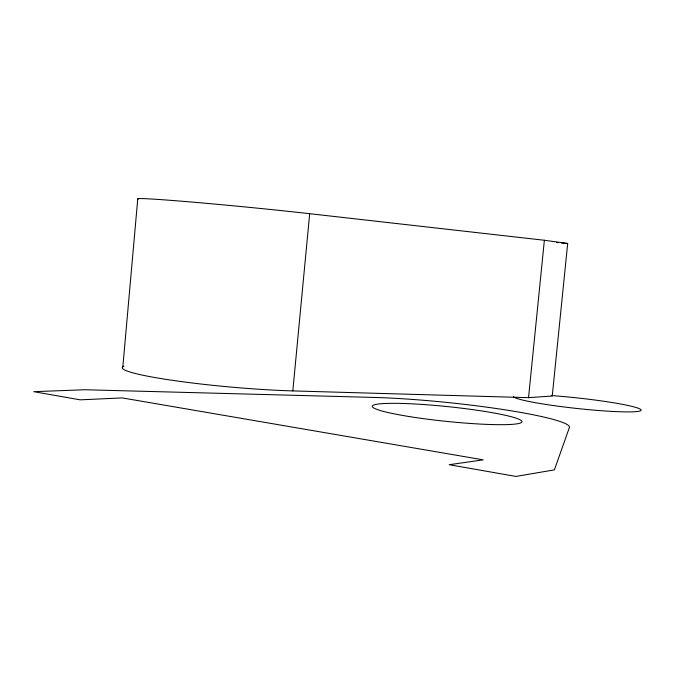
<?xml version="1.0" encoding="UTF-8"?>
<svg xmlns="http://www.w3.org/2000/svg" width="675" height="675" viewBox="0 0 675 675"><rect width="100%" height="100%" fill="white"/><g stroke="black" fill="none" stroke-linecap="round" stroke-linejoin="round"><path stroke-width="1.01" d="M137.759 198.872L122.833 366.863M124.031 366.188A109.468 9.627 5.1 0 0 172.167 380.287A109.468 9.627 5.1 0 0 292.815 390.909L309.682 213.697A109.898 2.396 5.6 0 0 192.24 202.095A109.898 2.396 5.6 0 0 138.189 199.1M292.815 390.909L528.533 397.668L544.371 240.258L309.682 213.697M544.371 240.258L567.683 243.481L552.251 396.014L528.533 397.668M556.403 242.519L558.453 242.696M561.533 242.958L567.683 243.481M551.323 395.567A64.328 5.257 6.2 0 1 638.491 408.316A64.328 5.257 6.2 0 1 588.254 409.615A64.328 5.257 6.2 0 1 513.422 396.554M569.371 427.537L554.386 469.884L515.886 476.423L449.212 464.704L483.241 459.852L122.234 397.913L80.215 399.845L33.75 391.677L85.025 389.745L373.646 397.423A122.588 12.082 5.9 0 1 503.499 409.59A122.588 12.082 5.9 0 1 569.371 427.537M408.603 416.45A75.288 7.408 5.9 0 0 522.003 421.799A75.288 7.408 5.9 0 0 410.754 403.777A75.288 7.408 5.9 0 0 408.603 416.45"/></g></svg>
